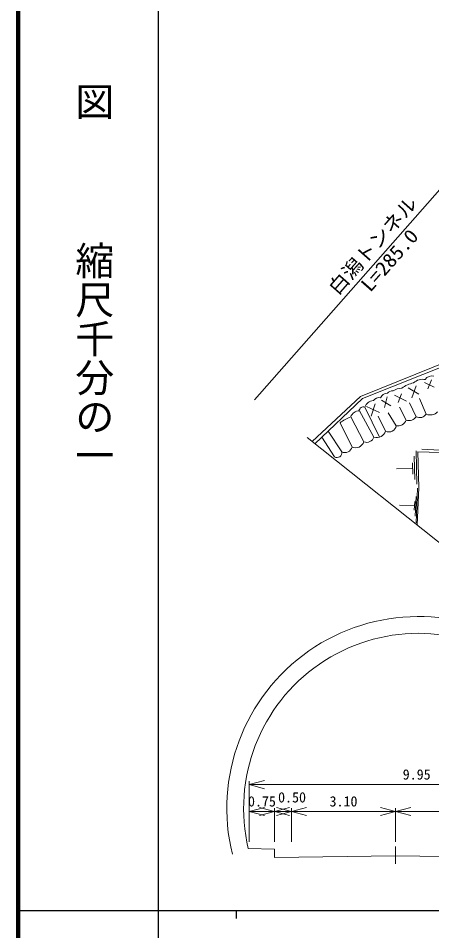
# Model space of a CAD drawing. Units: millimetres at full size, sheet at 1:1000; details may follow other scales. Extents: x 40000 to 680000, y 20000 to 380000.
# Drawn here: x 40000 to 93151, y 202409 to 319656 of the extents above; entities that cross this region are included whole.
import ezdxf
from ezdxf.enums import TextEntityAlignment as Align

# ---------------------------------------------------------------- set-up
doc = ezdxf.new("R2010")
doc.units = ezdxf.units.MM
doc.header["$LTSCALE"] = 1000
for name, color, linetype, lineweight in [('M-STR-HTXT', 7, 'Continuous', 13), ('M-TTL', 2, 'Continuous', 140), ('M-TTL-BAND', 7, 'Continuous', 25), ('M-WORK', 1, 'Continuous', 13)]:
    doc.layers.add(name, color=color, linetype=linetype, lineweight=lineweight)
doc.styles.add('@ＭＳ ゴシック', font='')
doc.styles.add('ＭＳ ゴシック', font='')
doc.styles.get('@ＭＳ ゴシック').set_extended_font_data('@MS Gothic')
doc.styles.get('ＭＳ ゴシック').set_extended_font_data('MS Gothic')

msp = doc.modelspace()

# ---------------------------------------------------------------- linework, layer by layer
at = {"layer": 'M-STR-HTXT'}
for p, q in [((70377, 270624), (103328, 308028)), ((69703, 221180), (71635, 221698)), ((69703, 213826), (69703, 221613)), ((69703, 221180), (72946, 221180)), ((69703, 221180), (71635, 220663)), ((72946, 221180), (75107, 221180)), ((75107, 221180), (88510, 221180)), ((88510, 221180), (101912, 221180)), ((69703, 217722), (71635, 218239)), ((72946, 217722), (71014, 218239)), ((72946, 217722), (74877, 218239)), ((72946, 213826), (72946, 218154)), ((75107, 217722), (73175, 218239)), ((75107, 217722), (77039, 218239)), ((75107, 213826), (75107, 218154)), ((88510, 217722), (86578, 218239)), ((88510, 217722), (90442, 218239)), ((88510, 213826), (88510, 218154)), ((69703, 217722), (72946, 217722)), ((69703, 217722), (71635, 217204)), ((72946, 217722), (71014, 217204)), ((72946, 217722), (75107, 217722)), ((72946, 217722), (74877, 217204)), ((75107, 217722), (73175, 217204)), ((75107, 217722), (88510, 217722)), ((75107, 217722), (77039, 217204)), ((88510, 217722), (86578, 217204)), ((88510, 217722), (101912, 217722)), ((88510, 217722), (90442, 217204)), ((69573, 212964), (72946, 212897)), ((72946, 211816), (72946, 212897)), ((88510, 211000), (88510, 213218))]:
    msp.add_line(p, q, dxfattribs=at)
msp.add_lwpolyline([(72946, 211816), (88510, 212049), (104074, 211816)], dxfattribs=at)
for radius, end in [(24643, 193.86072), (22481, 193.32424)]:
    msp.add_arc((91450, 218145), radius, 346.985, end, dxfattribs=at)
at = {"layer": 'M-TTL'}
msp.add_line((40000, 380000), (40000, 20000), dxfattribs=at)
at = {"layer": 'M-TTL-BAND'}
for p, q in [((58000, 370000), (58000, 20000)), ((40000, 205000), (579000, 205000)), ((68000, 205000), (68000, 204000))]:
    msp.add_line(p, q, dxfattribs=at)
at = {"layer": 'M-WORK'}
for p, q in [((83980, 271040), (101470, 278130)), ((84231, 270793), (98970, 276646)), ((93105, 273212), (92657, 272048)), ((90106, 272184), (91494, 271359)), ((91136, 272434), (90573, 270867)), ((92197, 272848), (93469, 272253)), ((77761, 265286), (83980, 271040)), ((87428, 271005), (87089, 269637)), ((88368, 271242), (89921, 270461)), ((88852, 270301), (89245, 271397)), ((78138, 264986), (84231, 270793)), ((86448, 265847), (84557, 269684)), ((84748, 269764), (86450, 268997)), ((85369, 268537), (85893, 270110)), ((87882, 269873), (86686, 270596)), ((89006, 269685), (89873, 268013)), ((91152, 268461), (90306, 270252)), ((92442, 268782), (91585, 270783)), ((83858, 269200), (85724, 265833)), ((87223, 266611), (86284, 268548)), ((87565, 268969), (88566, 267305)), ((81369, 267669), (82920, 264549)), ((82739, 268439), (84420, 265219)), ((81577, 263949), (79852, 266619)), ((107770, 241375), (77155, 265769)), ((80664, 263314), (79026, 265833)), ((91146, 264078), (91226, 259798)), ((97148, 263772), (91373, 263924)), ((91373, 263924), (91478, 259352)), ((96935, 263994), (91867, 264298)), ((90877, 263389), (90975, 260371)), ((90693, 261799), (88603, 261750)), ((90680, 262529), (90707, 261070)), ((91334, 259256), (91148, 254804)), ((91478, 259352), (91273, 254520)), ((91161, 258226), (91036, 255668)), ((90923, 257010), (88992, 257110)), ((90960, 257561), (90885, 256458))]:
    msp.add_line(p, q, dxfattribs=at)
for centre, radius, start, end in [((91968, 271613), 1653, 77.70376, 134.18703), ((93165, 272726), 983, 74.25761, 149.27699), ((89369, 269860), 2257, 91.89091, 121.92763), ((91624, 268959), 3923, 101.89007, 126.43075), ((86354, 270076), 839, 74.54014, 147.29624), ((87488, 270503), 987, 92.16481, 157.23772), ((88116, 270865), 912, 86.2581, 136.85606), ((84375, 269140), 574, 71.49239, 173.79591), ((85702, 269332), 1198, 92.57709, 162.93342), ((83804, 268077), 1125, 87.2328, 161.19861), ((91622, 269324), 983, 241.42748, 326.52646), ((92949, 269938), 1262, 246.32085, 318.23871), ((84454, 263785), 4960, 110.2245, 128.45544), ((88785, 268460), 1176, 259.2639, 337.64777), ((90228, 269050), 1096, 251.08659, 327.4935), ((86063, 267013), 1228, 253.97437, 340.88604), ((87666, 267400), 905, 240.71065, 353.96789), ((83350, 265600), 1135, 247.72085, 340.40345), ((84763, 266182), 1022, 250.36701, 340.03524), ((80996, 263811), 598, 236.24522, 13.43667), ((81999, 264807), 956, 243.76255, 344.37489)]:
    msp.add_arc(centre, radius, start, end, dxfattribs=at)

# ---------------------------------------------------------------- texts
at = {"layer": 'M-STR-HTXT', "style": 'ＭＳ ゴシック', "width": 1.05}
msp.add_text('白潟トンネル', height=1833, rotation=48.622, dxfattribs=at).set_placement((86665, 289491), align=Align.BOTTOM_CENTER)
at = {"layer": 'M-STR-HTXT', "style": 'ＭＳ ゴシック', "width": 1.1}
msp.add_text('L=285.0', height=1833, rotation=48.622, dxfattribs=at).set_placement((87040, 289161), align=Align.TOP_CENTER)
at = {"layer": 'M-STR-HTXT', "style": 'ＭＳ ゴシック'}
for s, p in [('9.95', (91212, 221440)), ('0.75', (71324, 217981)), ('0.50', (75193, 218498)), ('3.10', (81808, 217981))]:
    msp.add_text(s, height=1320, dxfattribs=at).set_placement(p, align=Align.BOTTOM_CENTER)
at = {"layer": 'M-TTL-BAND', "style": '@ＭＳ ゴシック'}
for s, p in [('平\u3000\u3000面\u3000\u3000図', (49777, 306475)), ('縮尺千分の一', (49777, 261030))]:
    msp.add_text(s, height=3666, rotation=270, dxfattribs=at).set_placement(p, align=Align.MIDDLE_RIGHT)

doc.saveas('drawing.dxf')
